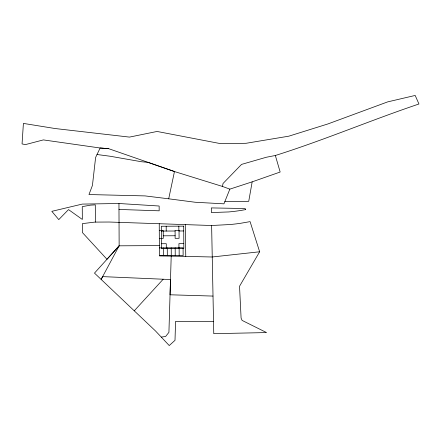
<?xml version="1.0" encoding="UTF-8"?>
<svg xmlns="http://www.w3.org/2000/svg" width="441" height="441" viewBox="0 0 441 441"><rect width="100%" height="100%" fill="white"/><g stroke="black" fill="none" stroke-linecap="round" stroke-linejoin="round"><path stroke-width="0.66" d="M171.207 256.072L170.039 294.786L212.97 296.076M252.175 181.846L229.849 189.134L222.446 186.433L223.03 183.489L241.547 164.394L266.325 157.255L275.349 155.491L280.162 172.034L252.175 181.846L248.73 201.316L224.888 201.476M108.618 148.672L100.14 147.994L95.603 157.503L92.439 185.407L88.977 194.547L145.072 195.909L168.705 198.808L174.465 171.538L108.613 148.661L100.14 148L43.383 139.907L25.407 144.604L22.05 143.937L23.406 123.414L55.208 128.546L129.472 137.101L157.073 131.462L220.605 143.65L246.056 143.286L288.827 136.175L327.801 123.982L387.705 101.877L415.185 95.443L418.95 103.999C370.743 120.239 323.881 140.221 275.349 155.491M229.849 189.134L223.945 203.836L195.109 202.243L168.705 198.808M159.361 245.598L119.142 245.819L101.138 279.401L102.637 276.617L170.502 279.539L168.92 332.338L165.689 336.417L161.296 337.111L155.464 330.932L94.484 273.106L119.142 245.819L118.954 203.51L82.258 204.089L51.823 211.333L58.78 219.607L68.504 209.596L82.335 219.447L82.258 206.625L90.543 205.142L95.3 204.872L95.399 222.104M259.644 251.778L239.535 286.253L241.089 318.066L242.092 320.403L266.54 332.569L213.764 333.683L211.619 225.511L229.86 224.541A182.105 182.105 0 0 0 240.979 223.223L250.091 221.625L259.644 251.778L212.143 256.993L159.416 255.802L159.245 223.736M119.142 245.819L106.976 259.28L82.434 232.589L82.368 223.637L94.782 222.104L109.296 222.027L211.619 225.511M134.307 310.773L163.187 279.225M159.278 230.505L163.231 230.483L163.275 238.394L159.322 238.41M161.34 231.078L175.094 231.007M183.732 230.957L178.859 230.985L178.837 226.161M163.258 235.814L175.116 235.748M161.406 243.73L166.279 243.702L166.307 248.526M183.803 243.608L178.93 243.636L178.952 248.459M159.372 247.897L183.087 247.77L183.131 255.675L159.416 255.802M213.505 321.539L175.573 321.379L175.005 340.325L169.234 345.557L161.296 337.111M118.982 209.442L159.173 210.82L159.146 206.013L118.954 203.51M97.026 154.515L110.211 156.252L141.39 161.737L148 162.354L174.465 171.538L222.446 186.433M185.264 224.607L185.766 256.397M179.134 247.792L179.178 255.697M175.182 247.814L175.226 255.719M171.229 247.836L171.273 255.741M167.277 247.859L167.321 255.763M166.185 226.227L166.213 231.056M163.324 247.875L163.368 255.786M245.609 209.607L241.172 210.39A170.739 170.739 0 0 1 228.758 211.939L211.404 212.568L211.327 207.915L245.157 208.532L245.609 209.607M183.71 226.134L161.312 226.255L161.434 248.553L183.825 248.432L183.71 226.134M179.04 230.4L175.088 230.423L175.132 238.327L179.085 238.305L179.04 230.4"/></g></svg>
